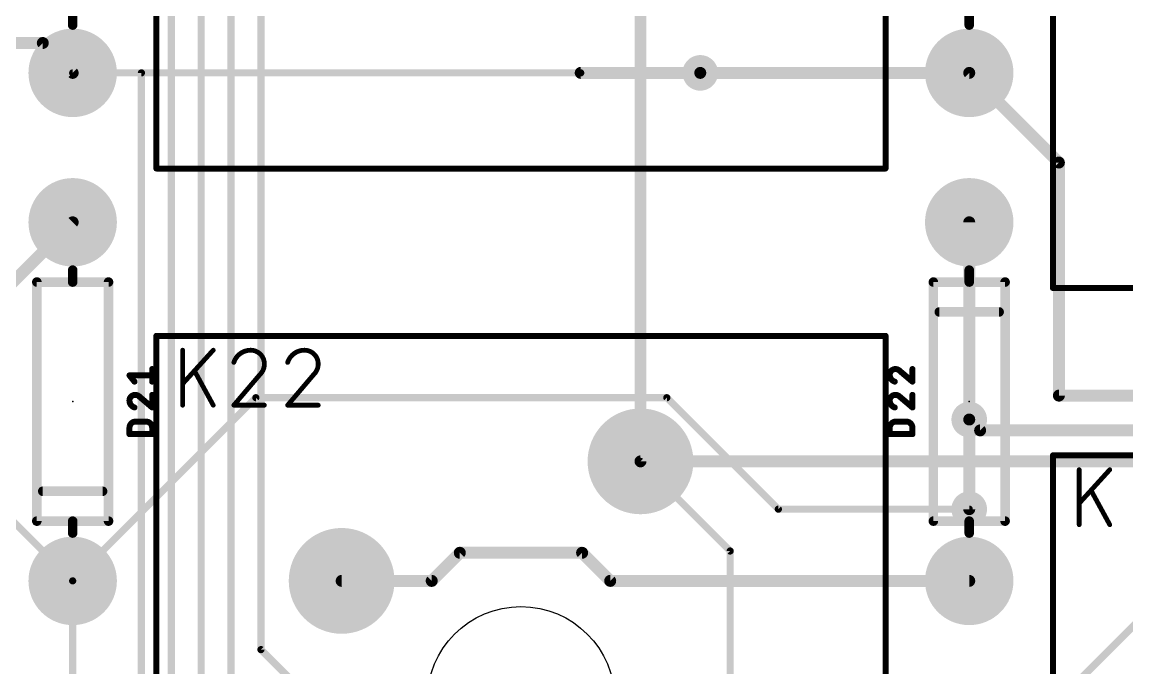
# Model space of a CAD drawing. Extents: x -5 to 151, y -26 to 100.
# Drawn here: x 58.62 to 82.09, y 22.92 to 36.64 of the extents above; entities that cross this region are included whole.
import ezdxf

# ---------------------------------------------------------------- set-up
doc = ezdxf.new("R2010")
doc.units = 0
for name, color, linetype in [('1', 12, 'CONTINUOUS'), ('16', 132, 'CONTINUOUS'), ('17', 110, 'CONTINUOUS'), ('18', 110, 'CONTINUOUS'), ('20', 31, 'CONTINUOUS'), ('21', 253, 'CONTINUOUS'), ('23', 53, 'CONTINUOUS'), ('25', 253, 'CONTINUOUS'), ('51', 253, 'CONTINUOUS')]:
    doc.layers.add(name, color=color, linetype=linetype)

# ---------------------------------------------------------------- blocks, each defined once
blk = doc.blocks.new('ROUNDP')
at = {"const_width": 0.5}
blk.add_lwpolyline([(0, -0.25, 1), (0, 0.25, 1), (0, -0.25)], format="xyb", dxfattribs=at)
blk = doc.blocks.new('ROUNDV')
at = {"const_width": 0.5}
blk.add_lwpolyline([(0, -0.25, 1), (0, 0.25, 1), (0, -0.25)], format="xyb", dxfattribs=at)

msp = doc.modelspace()

# ---------------------------------------------------------------- linework, layer by layer
at = {"layer": '1'}
for points, const_width in [([(63.6905, 23.3045), (63.6905, 87.8205)], 0.1524), ([(63.0555, 87.4395), (63.0555, 19.1135)], 0.1524), ([(62.4205, 15.24), (62.4205, 72.39)], 0.1524), ([(61.7855, 46.99), (61.7855, 14.605)], 0.1524), ([(71.755, 39.3788), (71.755, 27.305)], 0.254), ([(59.055, 36.195), (53.3626, 36.195)], 0.254), ([(59.69, 35.56), (59.055, 36.195)], 0.254), ([(78.74, 35.56), (73.025, 35.56)], 0.254), ([(80.645, 33.655), (78.74, 35.56)], 0.254), ([(61.1505, 35.56), (59.69, 35.56)], 0.1524), ([(61.1505, 13.97), (61.1505, 35.56)], 0.1524), ([(80.645, 28.702), (80.645, 33.655)], 0.254), ([(59.69, 32.385), (55.2069, 27.9019)], 0.254), ([(78.74, 28.194), (78.74, 32.385)], 0.254), ([(89.535, 28.702), (80.645, 28.702)], 0.254), ([(78.9714, 27.9626), (78.74, 28.194)], 0.254), ([(88.8774, 27.9626), (78.9714, 27.9626)], 0.254), ([(88.9, 27.305), (71.755, 27.305)], 0.254), ([(67.3188, 24.765), (67.9156, 25.3619)], 0.254), ([(67.9156, 25.3619), (70.5144, 25.3619)], 0.254), ([(70.5144, 25.3619), (71.1112, 24.765)], 0.254), ([(65.405, 24.765), (67.3188, 24.765)], 0.254), ([(71.1112, 24.765), (78.74, 24.765)], 0.254), ([(59.69, 13.335), (59.69, 24.765)], 0.1524), ([(64.77, 22.225), (63.6905, 23.3045)], 0.1524)]:
    msp.add_lwpolyline(points, dxfattribs=dict(at, const_width=const_width))
for points, const_width in [([(59.0999, 36.2399, 1), (59.0101, 36.1501)], 0.127), ([(59.055, 36.1315, 1), (59.055, 36.2585)], 0.127), ([(73.025, 35.6235, 1), (73.025, 35.4965)], 0.127), ([(78.7849, 35.6049, 1), (78.6951, 35.5151)], 0.127), ([(78.74, 35.4965, 1), (78.74, 35.6235)], 0.127), ([(59.6451, 35.5151, 1), (59.7349, 35.6049)], 0.127), ([(59.69, 35.5981, 1), (59.69, 35.5219)], 0.0762), ([(61.1886, 35.56, 1), (61.1124, 35.56)], 0.0762), ([(61.1505, 35.5219, 1), (61.1505, 35.5981)], 0.0762), ([(80.7085, 33.655, 1), (80.5815, 33.655)], 0.127), ([(80.6001, 33.6101, 1), (80.6899, 33.6999)], 0.127), ([(59.7349, 32.3401, 1), (59.6451, 32.4299)], 0.127), ([(78.8035, 32.385, 1), (78.6765, 32.385)], 0.127), ([(80.645, 28.7655, 1), (80.645, 28.6385)], 0.127), ([(80.5815, 28.702, 1), (80.7085, 28.702)], 0.127), ([(78.7849, 28.2389, 1), (78.6951, 28.1491)], 0.127), ([(78.6765, 28.194, 1), (78.8035, 28.194)], 0.127), ([(78.9714, 28.0261, 1), (78.9714, 27.8991)], 0.127), ([(78.9265, 27.9177, 1), (79.0163, 28.0075)], 0.127), ([(71.755, 27.3685, 1), (71.755, 27.2415)], 0.127), ([(71.6915, 27.305, 1), (71.8185, 27.305)], 0.127), ([(67.9156, 25.4254, 1), (67.9156, 25.2984)], 0.127), ([(67.9606, 25.317, 1), (67.8707, 25.4068)], 0.127), ([(70.5593, 25.4068, 1), (70.4694, 25.317)], 0.127), ([(70.5144, 25.2984, 1), (70.5144, 25.4254)], 0.127), ([(65.405, 24.8285, 1), (65.405, 24.7015)], 0.127), ([(67.3188, 24.7015, 1), (67.3188, 24.8285)], 0.127), ([(71.1112, 24.8285, 1), (71.1112, 24.7015)], 0.127), ([(78.74, 24.7015, 1), (78.74, 24.8285)], 0.127), ([(59.7281, 24.765, 1), (59.6519, 24.765)], 0.0762), ([(67.2738, 24.8099, 1), (67.3637, 24.7201)], 0.127), ([(71.0663, 24.7201, 1), (71.1562, 24.8099)], 0.127), ([(63.6524, 23.3045, 1), (63.7286, 23.3045)], 0.0762), ([(63.7174, 23.3314, 1), (63.6636, 23.2776)], 0.0762)]:
    msp.add_lwpolyline(points, format="xyb", dxfattribs=dict(at, const_width=const_width))
at = {"layer": '16'}
for points, const_width in [([(73.025, 35.56), (70.485, 35.56)], 0.254), ([(70.485, 35.56), (59.69, 35.56)], 0.1524), ([(59.69, 24.765), (63.5826, 28.6576)], 0.1524), ([(63.5826, 28.6576), (72.3153, 28.6576)], 0.1524), ([(72.3153, 28.6576), (74.6838, 26.289)], 0.1524), ([(78.74, 28.194), (78.74, 26.289)], 0.254), ([(57.15, 27.305), (59.69, 24.765)], 0.1524), ([(71.755, 27.305), (73.66, 25.4)], 0.1524), ([(74.6838, 26.289), (78.74, 26.289)], 0.1524), ([(73.66, 25.4), (73.66, 21.805)], 0.1524), ([(83.185, 24.765), (80.225, 21.805)], 0.1524)]:
    msp.add_lwpolyline(points, dxfattribs=dict(at, const_width=const_width))
for points, const_width in [([(70.485, 35.6235, 1), (70.485, 35.4965)], 0.127), ([(73.025, 35.4965, 1), (73.025, 35.6235)], 0.127), ([(59.69, 35.5981, 1), (59.69, 35.5219)], 0.0762), ([(70.485, 35.5219, 1), (70.485, 35.5981)], 0.0762), ([(63.5826, 28.6957, 1), (63.5826, 28.6195)], 0.0762), ([(63.6095, 28.6306, 1), (63.5556, 28.6845)], 0.0762), ([(72.3422, 28.6845, 1), (72.2883, 28.6306)], 0.0762), ([(72.3153, 28.6195, 1), (72.3153, 28.6957)], 0.0762), ([(78.8035, 28.194, 1), (78.6765, 28.194)], 0.127), ([(71.7819, 27.3319, 1), (71.7281, 27.2781)], 0.0762), ([(74.6838, 26.3271, 1), (74.6838, 26.2509)], 0.0762), ([(74.6569, 26.2621, 1), (74.7107, 26.3159)], 0.0762), ([(78.6765, 26.289, 1), (78.8035, 26.289)], 0.127), ([(78.74, 26.2509, 1), (78.74, 26.3271)], 0.0762), ([(73.6981, 25.4, 1), (73.6219, 25.4)], 0.0762), ([(73.6331, 25.3731, 1), (73.6869, 25.4269)], 0.0762), ([(59.6631, 24.7919, 1), (59.7169, 24.7381)], 0.0762), ([(59.6631, 24.7381, 1), (59.7169, 24.7919)], 0.0762)]:
    msp.add_lwpolyline(points, format="xyb", dxfattribs=dict(at, const_width=const_width))
at = {"layer": '20'}
msp.add_circle((69.215, 22.225), 1.9939, dxfattribs=at)
at = {"layer": '21', "const_width": 0.2032}
for points in [[(59.69, 36.83), (59.69, 36.576)], [(78.74, 36.83), (78.74, 36.576)], [(59.69, 31.115), (59.69, 31.369)], [(78.74, 31.115), (78.74, 31.369)], [(58.928, 26.035), (58.928, 31.115)], [(58.928, 31.115), (59.69, 31.115)], [(59.69, 31.115), (60.452, 31.115)], [(60.452, 31.115), (60.452, 26.035)], [(77.978, 26.035), (77.978, 31.115)], [(77.978, 31.115), (78.74, 31.115)], [(78.74, 31.115), (79.502, 31.115)], [(79.502, 31.115), (79.502, 26.035)], [(78.105, 30.48), (79.375, 30.48)], [(60.325, 26.67), (59.055, 26.67)], [(59.69, 26.035), (58.928, 26.035)], [(60.452, 26.035), (59.69, 26.035)], [(59.69, 26.035), (59.69, 25.781)], [(78.74, 26.035), (77.978, 26.035)], [(79.502, 26.035), (78.74, 26.035)], [(78.74, 26.035), (78.74, 25.781)]]:
    msp.add_lwpolyline(points, dxfattribs=at)
at = {"layer": '21', "const_width": 0.1016}
for points in [[(59.6392, 36.576, 1), (59.7408, 36.576)], [(78.6892, 36.576, 1), (78.7908, 36.576)], [(59.7408, 31.369, 1), (59.6392, 31.369)], [(78.7908, 31.369, 1), (78.6892, 31.369)], [(58.9788, 31.115, 1), (58.8772, 31.115)], [(58.928, 31.1658, 1), (58.928, 31.0642)], [(59.69, 31.1658, 1), (59.69, 31.0642)], [(59.6392, 31.115, 1), (59.7408, 31.115)], [(59.69, 31.0642, 1), (59.69, 31.1658)], [(60.5028, 31.115, 1), (60.4012, 31.115)], [(60.452, 31.0642, 1), (60.452, 31.1658)], [(78.0288, 31.115, 1), (77.9272, 31.115)], [(77.978, 31.1658, 1), (77.978, 31.0642)], [(78.74, 31.1658, 1), (78.74, 31.0642)], [(78.6892, 31.115, 1), (78.7908, 31.115)], [(78.74, 31.0642, 1), (78.74, 31.1658)], [(79.5528, 31.115, 1), (79.4512, 31.115)], [(79.502, 31.0642, 1), (79.502, 31.1658)], [(78.105, 30.5308, 1), (78.105, 30.4292)], [(79.375, 30.4292, 1), (79.375, 30.5308)], [(59.055, 26.7208, 1), (59.055, 26.6192)], [(60.325, 26.6192, 1), (60.325, 26.7208)], [(58.928, 26.0858, 1), (58.928, 25.9842)], [(58.8772, 26.035, 1), (58.9788, 26.035)], [(59.69, 26.0858, 1), (59.69, 25.9842)], [(59.7408, 26.035, 1), (59.6392, 26.035)], [(59.69, 25.9842, 1), (59.69, 26.0858)], [(60.4012, 26.035, 1), (60.5028, 26.035)], [(60.452, 25.9842, 1), (60.452, 26.0858)], [(77.978, 26.0858, 1), (77.978, 25.9842)], [(77.9272, 26.035, 1), (78.0288, 26.035)], [(78.74, 26.0858, 1), (78.74, 25.9842)], [(78.7908, 26.035, 1), (78.6892, 26.035)], [(78.74, 25.9842, 1), (78.74, 26.0858)], [(79.4512, 26.035, 1), (79.5528, 26.035)], [(79.502, 25.9842, 1), (79.502, 26.0858)], [(59.6392, 25.781, 1), (59.7408, 25.781)], [(78.6892, 25.781, 1), (78.7908, 25.781)]]:
    msp.add_lwpolyline(points, format="xyb", dxfattribs=at)
at = {"layer": '23'}
for p in [(59.69, 28.575), (78.74, 28.575)]:
    msp.add_point(p, dxfattribs=at)
at = {"layer": '25'}
for points, const_width in [([(62.0268, 28.4988), (62.0268, 29.6672)], 0.1016), ([(62.6759, 29.6672), (62.0268, 28.9532)], 0.1016), ([(61.0037, 28.9987), (60.8965, 29.1328)], 0.127), ([(60.8965, 29.1328), (61.3791, 29.1328)], 0.127), ([(61.3791, 28.9987), (61.3791, 29.2668)], 0.127), ([(62.6759, 28.4988), (62.2864, 29.2128)], 0.1016), ([(63.6665, 29.1479), (63.1148, 28.4988)], 0.1016), ([(64.8095, 29.1479), (64.2578, 28.4988)], 0.1016), ([(77.2654, 29.2266), (77.5335, 28.9987)], 0.127), ([(77.5335, 28.9987), (77.5335, 29.2668)], 0.127), ([(61.111, 28.678), (61.3791, 28.4501)], 0.127), ([(61.3791, 28.4501), (61.3791, 28.7182)], 0.127), ([(77.2654, 28.678), (77.5335, 28.4501)], 0.127), ([(77.5335, 28.4501), (77.5335, 28.7182)], 0.127), ([(63.1148, 28.4988), (63.7639, 28.4988)], 0.1016), ([(64.2578, 28.4988), (64.9069, 28.4988)], 0.1016), ([(61.0306, 28.1513), (61.245, 28.1513)], 0.127), ([(77.185, 28.1513), (77.3994, 28.1513)], 0.127), ([(60.8965, 27.8832), (60.8965, 28.0172)], 0.127), ([(61.3791, 27.8832), (60.8965, 27.8832)], 0.127), ([(61.3791, 28.0172), (61.3791, 27.8832)], 0.127), ([(77.0509, 27.8832), (77.0509, 28.0172)], 0.127), ([(77.5335, 27.8832), (77.0509, 27.8832)], 0.127), ([(77.5335, 28.0172), (77.5335, 27.8832)], 0.127), ([(81.0768, 25.9588), (81.0768, 27.1272)], 0.1016), ([(81.7259, 27.1272), (81.0768, 26.4132)], 0.1016), ([(81.7259, 25.9588), (81.3364, 26.6728)], 0.1016)]:
    msp.add_lwpolyline(points, dxfattribs=dict(at, const_width=const_width))
for points, const_width in [([(62.0522, 29.6672, 1), (62.0014, 29.6672)], 0.0508), ([(62.6947, 29.6501, 1), (62.6571, 29.6843)], 0.0508), ([(63.4718, 29.6672, 0.3252), (63.1148, 29.4076)], 0.1016), ([(63.7639, 29.3751, 0.4142), (63.4718, 29.6672)], 0.1016), ([(63.4718, 29.6926, 1), (63.4718, 29.6418)], 0.0508), ([(63.4718, 29.6418, 1), (63.4718, 29.6926)], 0.0508), ([(64.6148, 29.6672, 0.3252), (64.2578, 29.4076)], 0.1016), ([(64.9069, 29.3751, 0.4142), (64.6148, 29.6672)], 0.1016), ([(64.6148, 29.6926, 1), (64.6148, 29.6418)], 0.0508), ([(64.6148, 29.6418, 1), (64.6148, 29.6926)], 0.0508), ([(63.0906, 29.4154, 1), (63.1389, 29.3997)], 0.0508), ([(63.6665, 29.1479, 0.2053), (63.7639, 29.3751)], 0.1016), ([(63.7893, 29.3751, 1), (63.7385, 29.3751)], 0.0508), ([(63.7385, 29.3751, 1), (63.7893, 29.3751)], 0.0508), ([(64.2336, 29.4154, 1), (64.2819, 29.3997)], 0.0508), ([(64.8095, 29.1479, 0.2053), (64.9069, 29.3751)], 0.1016), ([(64.9323, 29.3751, 1), (64.8815, 29.3751)], 0.0508), ([(64.8815, 29.3751, 1), (64.9323, 29.3751)], 0.0508), ([(60.9213, 29.1526, 1), (60.8717, 29.1129)], 0.0635), ([(60.8965, 29.1645, 1), (60.8965, 29.101)], 0.0635), ([(61.4109, 29.2668, 1), (61.3473, 29.2668)], 0.0635), ([(61.3791, 29.101, 1), (61.3791, 29.1645)], 0.0635), ([(62.3087, 29.225, 1), (62.2641, 29.2007)], 0.0508), ([(63.649, 29.1663, 1), (63.684, 29.1295)], 0.0508), ([(63.6859, 29.1315, 1), (63.6472, 29.1644)], 0.0508), ([(64.792, 29.1663, 1), (64.827, 29.1295)], 0.0508), ([(64.8289, 29.1315, 1), (64.7901, 29.1644)], 0.0508), ([(77.0191, 29.1462, 1), (77.0826, 29.1462)], 0.0635), ([(77.1716, 29.2668, 0.4142), (77.0509, 29.1462)], 0.127), ([(77.0509, 29.1462, 0.3252), (77.1581, 28.9987)], 0.127), ([(77.0826, 29.1462, 1), (77.0192, 29.1462)], 0.0635), ([(77.2654, 29.2266, 0.2053), (77.1716, 29.2668)], 0.127), ([(77.1716, 29.2986, 1), (77.1716, 29.2351)], 0.0635), ([(77.1716, 29.2351, 1), (77.1716, 29.2986)], 0.0635), ([(77.286, 29.2508, 1), (77.2448, 29.2024)], 0.0635), ([(77.2424, 29.2047, 1), (77.2884, 29.2485)], 0.0635), ([(77.5653, 29.2668, 1), (77.5018, 29.2668)], 0.0635), ([(60.979, 28.9789, 1), (61.0285, 29.0186)], 0.0635), ([(61.3473, 28.9987, 1), (61.4109, 28.9987)], 0.0635), ([(62.008, 28.9703, 1), (62.0456, 28.9361)], 0.0508), ([(77.1484, 28.9685, 1), (77.1679, 29.0289)], 0.0635), ([(77.5018, 28.9987, 1), (77.5653, 28.9987)], 0.0635), ([(77.5129, 28.9745, 1), (77.5541, 29.0229)], 0.0635), ([(61.0172, 28.7182, 0.4142), (60.8965, 28.5976)], 0.127), ([(60.8965, 28.5976, 0.3252), (61.0037, 28.4501)], 0.127), ([(60.9282, 28.5975, 1), (60.8648, 28.5976)], 0.0635), ([(61.111, 28.678, 0.2053), (61.0172, 28.7182)], 0.127), ([(61.0172, 28.7499, 1), (61.0172, 28.6865)], 0.0635), ([(61.0172, 28.6865, 1), (61.0172, 28.75)], 0.0635), ([(61.1316, 28.7022, 1), (61.0904, 28.6538)], 0.0635), ([(61.088, 28.6561, 1), (61.134, 28.6999)], 0.0635), ([(61.4109, 28.7182, 1), (61.3473, 28.7182)], 0.0635), ([(77.1716, 28.7182, 0.4142), (77.0509, 28.5976)], 0.127), ([(77.0509, 28.5976, 0.3252), (77.1581, 28.4501)], 0.127), ([(77.0826, 28.5975, 1), (77.0192, 28.5976)], 0.0635), ([(77.2654, 28.678, 0.2053), (77.1716, 28.7182)], 0.127), ([(77.1716, 28.7499, 1), (77.1716, 28.6865)], 0.0635), ([(77.1716, 28.6865, 1), (77.1716, 28.75)], 0.0635), ([(77.286, 28.7022, 1), (77.2448, 28.6538)], 0.0635), ([(77.2424, 28.6561, 1), (77.2884, 28.6999)], 0.0635), ([(77.5653, 28.7182, 1), (77.5018, 28.7182)], 0.0635), ([(60.8647, 28.5976, 1), (60.9282, 28.5975)], 0.0635), ([(60.994, 28.4199, 1), (61.0135, 28.4803)], 0.0635), ([(61.3473, 28.4501, 1), (61.4109, 28.4501)], 0.0635), ([(61.3585, 28.4259, 1), (61.3997, 28.4743)], 0.0635), ([(62.0014, 28.4988, 1), (62.0522, 28.4988)], 0.0508), ([(62.6536, 28.4866, 1), (62.6982, 28.511)], 0.0508), ([(63.0954, 28.5153, 1), (63.1341, 28.4823)], 0.0508), ([(63.1148, 28.5242, 1), (63.1148, 28.4734)], 0.0508), ([(63.7639, 28.4734, 1), (63.7639, 28.5242)], 0.0508), ([(64.2384, 28.5153, 1), (64.2771, 28.4823)], 0.0508), ([(64.2578, 28.5242, 1), (64.2578, 28.4734)], 0.0508), ([(64.9069, 28.4734, 1), (64.9069, 28.5242)], 0.0508), ([(77.0191, 28.5976, 1), (77.0826, 28.5975)], 0.0635), ([(77.1484, 28.4199, 1), (77.1679, 28.4803)], 0.0635), ([(77.5018, 28.4501, 1), (77.5653, 28.4501)], 0.0635), ([(77.5129, 28.4259, 1), (77.5541, 28.4743)], 0.0635), ([(61.0306, 28.1513, 0.4142), (60.8965, 28.0172)], 0.127), ([(61.0306, 28.183, 1), (61.0306, 28.1195)], 0.0635), ([(61.0306, 28.1195, 1), (61.0306, 28.183)], 0.0635), ([(61.3791, 28.0172, 0.4142), (61.245, 28.1513)], 0.127), ([(61.245, 28.183, 1), (61.245, 28.1195)], 0.0635), ([(61.245, 28.1195, 1), (61.245, 28.183)], 0.0635), ([(77.185, 28.1513, 0.4142), (77.0509, 28.0172)], 0.127), ([(77.185, 28.183, 1), (77.185, 28.1195)], 0.0635), ([(77.185, 28.1195, 1), (77.185, 28.183)], 0.0635), ([(77.5335, 28.0172, 0.4142), (77.3994, 28.1513)], 0.127), ([(77.3994, 28.183, 1), (77.3994, 28.1195)], 0.0635), ([(77.3994, 28.1195, 1), (77.3994, 28.183)], 0.0635), ([(60.8965, 27.9149, 1), (60.8965, 27.8514)], 0.0635), ([(60.9283, 28.0172, 1), (60.8648, 28.0172)], 0.0635), ([(60.8648, 28.0172, 1), (60.9283, 28.0172)], 0.0635), ([(61.4109, 28.0172, 1), (61.3473, 28.0172)], 0.0635), ([(61.3474, 28.0172, 1), (61.4108, 28.0172)], 0.0635), ([(61.3791, 27.8514, 1), (61.3791, 27.9149)], 0.0635), ([(77.0827, 28.0172, 1), (77.0191, 28.0172)], 0.0635), ([(77.0191, 28.0172, 1), (77.0827, 28.0172)], 0.0635), ([(77.0509, 27.9149, 1), (77.0509, 27.8514)], 0.0635), ([(77.5653, 28.0172, 1), (77.5018, 28.0172)], 0.0635), ([(77.5018, 28.0172, 1), (77.5652, 28.0172)], 0.0635), ([(77.5335, 27.8514, 1), (77.5335, 27.9149)], 0.0635), ([(60.8648, 27.8832, 1), (60.9283, 27.8832)], 0.0635), ([(61.3473, 27.8832, 1), (61.4109, 27.8832)], 0.0635), ([(77.0191, 27.8832, 1), (77.0827, 27.8832)], 0.0635), ([(77.5018, 27.8832, 1), (77.5653, 27.8832)], 0.0635), ([(81.1022, 27.1272, 1), (81.0514, 27.1272)], 0.0508), ([(81.7447, 27.1101, 1), (81.7071, 27.1443)], 0.0508), ([(81.3587, 26.685, 1), (81.3141, 26.6607)], 0.0508), ([(81.058, 26.4303, 1), (81.0956, 26.3961)], 0.0508), ([(81.0514, 25.9588, 1), (81.1022, 25.9588)], 0.0508), ([(81.7036, 25.9466, 1), (81.7482, 25.971)], 0.0508)]:
    msp.add_lwpolyline(points, format="xyb", dxfattribs=dict(at, const_width=const_width))
at = {"layer": '51', "const_width": 0.127}
for points in [[(61.468, 33.528), (61.468, 49.022)], [(76.962, 49.022), (76.962, 33.528)], [(80.518, 30.988), (80.518, 46.482)], [(76.962, 33.528), (61.468, 33.528)], [(96.012, 30.988), (80.518, 30.988)], [(61.468, 14.478), (61.468, 29.972)], [(61.468, 29.972), (76.962, 29.972)], [(76.962, 29.972), (76.962, 14.478)], [(80.518, 11.938), (80.518, 27.432)], [(80.518, 27.432), (96.012, 27.432)]]:
    msp.add_lwpolyline(points, dxfattribs=at)
at = {"layer": '51', "const_width": 0.0635}
for points in [[(61.468, 33.5598, 1), (61.468, 33.4962)], [(76.962, 33.4962, 1), (76.962, 33.5598)], [(61.4363, 33.528, 1), (61.4998, 33.528)], [(76.9303, 33.528, 1), (76.9938, 33.528)], [(80.4862, 30.988, 1), (80.5498, 30.988)], [(80.518, 31.0198, 1), (80.518, 30.9563)], [(61.468, 30.0038, 1), (61.468, 29.9403)], [(61.4998, 29.972, 1), (61.4363, 29.972)], [(76.9938, 29.972, 1), (76.9303, 29.972)], [(76.962, 29.9403, 1), (76.962, 30.0038)], [(80.5498, 27.432, 1), (80.4862, 27.432)], [(80.518, 27.4638, 1), (80.518, 27.4003)]]:
    msp.add_lwpolyline(points, format="xyb", dxfattribs=at)

# ---------------------------------------------------------------- block references
at = {"layer": '17', "xscale": 1.8796, "yscale": 1.8796}
for p, rotation in [((59.69, 35.56), 270), ((59.69, 35.56), 270), ((78.74, 35.56), 270), ((78.74, 35.56), 270), ((59.69, 32.385), 270), ((59.69, 32.385), 270), ((78.74, 32.385), 90), ((78.74, 32.385), 90), ((59.69, 24.765), 270), ((59.69, 24.765), 270), ((78.74, 24.765), 90), ((78.74, 24.765), 90)]:
    msp.add_blockref('ROUNDP', p, dxfattribs=dict(at, rotation=rotation))
at = {"layer": '17', "xscale": 2.2479, "yscale": 2.2479}
for p in [(71.755, 27.305), (71.755, 27.305), (65.405, 24.765), (65.405, 24.765)]:
    msp.add_blockref('ROUNDP', p, dxfattribs=at)
at = {"layer": '18', "xscale": 0.7564, "yscale": 0.7564}
for p in [(73.025, 35.56), (73.025, 35.56), (78.74, 28.194), (78.74, 28.194), (78.74, 26.289), (78.74, 26.289)]:
    msp.add_blockref('ROUNDV', p, dxfattribs=at)

doc.saveas('drawing.dxf')
